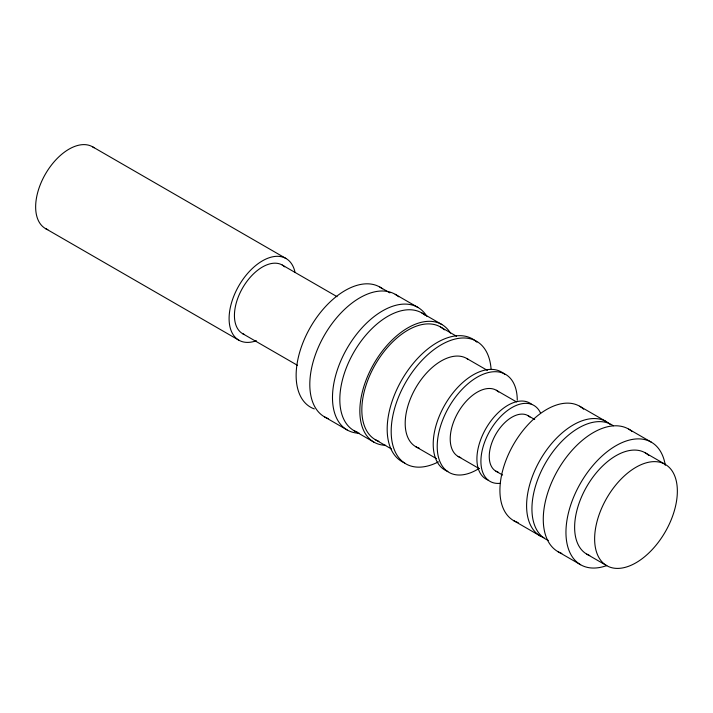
<?xml version="1.0" encoding="UTF-8"?>
<svg xmlns="http://www.w3.org/2000/svg" width="713" height="713" viewBox="0 0 713 713"><rect width="100%" height="100%" fill="white"/><g stroke="black" fill="none" stroke-linecap="round" stroke-linejoin="round"><path stroke-width="1.07" d="M395.207 294.309L417.889 307.401M628.679 429.101L651.361 442.194M379.824 287.063L389.913 292.883M421.811 312.936L441.819 324.486M579.624 406.223L606.308 421.633M440.411 326.937L456.507 336.233M645.229 452.808L665.238 464.368A58.484 33.769 -60 0 1 646.7 554.964A58.484 33.769 -60 0 1 596.041 525.722A58.484 33.769 -60 0 1 665.238 464.368M466.685 358.443L487.407 370.412M92.583 146.816L286.029 258.507M282.259 265.04L337.08 296.688M496.337 390.269L516.479 401.9M527.959 415.608L534.705 419.502M495.883 471.159L502.629 475.054M458.129 456.445L479.225 468.628M242.634 333.666L297.455 365.314M45.418 228.516L238.864 340.199M415.741 446.677L436.463 458.637M586.737 554.117L606.745 565.667M375.314 439.68L391.41 448.967M513.592 520.597L540.276 536.007M353.889 430.572L373.906 442.131M324.46 416.847L347.142 429.948M557.923 551.639L580.605 564.732M244.434 334.531A39.625 22.878 -60 0 1 243.071 287.17A39.625 22.878 -60 0 1 284.674 266.822M478.984 468.521A56.603 32.682 -60 0 1 437.229 447.8A56.603 32.682 -60 0 1 476.658 377.489A56.603 32.682 -60 0 1 517.255 400.251M438.415 461.864A70.747 40.846 -60 0 1 391.187 430.723A70.747 40.846 -60 0 1 439.654 345.725A70.747 40.846 -60 0 1 491.105 369.441M500.054 483.325A43.867 25.329 -60 0 1 489.991 430.723A43.867 25.329 -60 0 1 540.579 413.13M498.12 472.131A32.076 18.52 -60 0 1 495.883 434.128A32.076 18.52 -60 0 1 529.919 417.052M385.688 445.304A67.922 39.215 -60 0 1 373.906 363.701A67.922 39.215 -60 0 1 450.464 333.105M378.897 441.329A65.088 37.584 -60 0 1 375.742 363.782A65.088 37.584 -60 0 1 444.377 329.869M548.306 540.401A66.033 38.128 -60 0 1 545.178 463.584A66.033 38.128 -60 0 1 613.323 425.786M314.308 408.914A69.339 40.035 -60 0 1 310.039 327.882A69.339 40.035 -60 0 1 382.444 288.818M487.986 480.018A43.867 25.329 -60 0 1 485.99 428.415A43.867 25.329 -60 0 1 531.684 404.333M518.182 522.593A66.033 38.128 -60 0 1 513.592 444.351A66.033 38.128 -60 0 1 583.653 409.2M256.368 340.725A47.165 27.237 -60 0 1 229.14 316.563A47.165 27.237 -60 0 1 259.826 262.473A47.165 27.237 -60 0 1 295.066 272.509M359.414 433.254A70.747 40.846 -60 0 1 347.142 348.247A70.747 40.846 -60 0 1 426.891 316.376M357.632 432.301A67.922 39.215 -60 0 1 353.889 352.142A67.922 39.215 -60 0 1 425.18 315.306M419.289 448.219A50.944 29.411 -60 0 1 414.921 389.307A50.944 29.411 -60 0 1 468.298 359.504M447.844 471.436A56.603 32.682 -60 0 1 445.402 403.906A56.603 32.682 -60 0 1 504.982 374.583M606.683 565.596A70.747 40.846 -60 0 1 566.069 528.324A70.747 40.846 -60 0 1 613.492 447.203A70.747 40.846 -60 0 1 665.3 465.313M589.749 555.525A58.484 33.769 -60 0 1 587.218 485.758A58.484 33.769 -60 0 1 648.794 455.447M561.817 553.44A70.747 40.846 -60 0 1 557.923 469.947A70.747 40.846 -60 0 1 632.181 431.57M404.726 462.942A70.747 40.846 -60 0 1 402.774 378.229A70.747 40.846 -60 0 1 476.899 342.169M460.794 457.603A38.208 22.058 -60 0 1 458.129 412.328A38.208 22.058 -60 0 1 498.672 391.998M543.903 537.682A66.033 38.128 -60 0 1 540.704 459.012A66.033 38.128 -60 0 1 610.337 424.609M328.354 418.647A70.747 40.846 -60 0 1 324.46 335.155A70.747 40.846 -60 0 1 398.719 296.777M47.842 229.657A47.165 27.237 -60 0 1 45.035 174.721A47.165 27.237 -60 0 1 94.08 147.796"/></g></svg>
